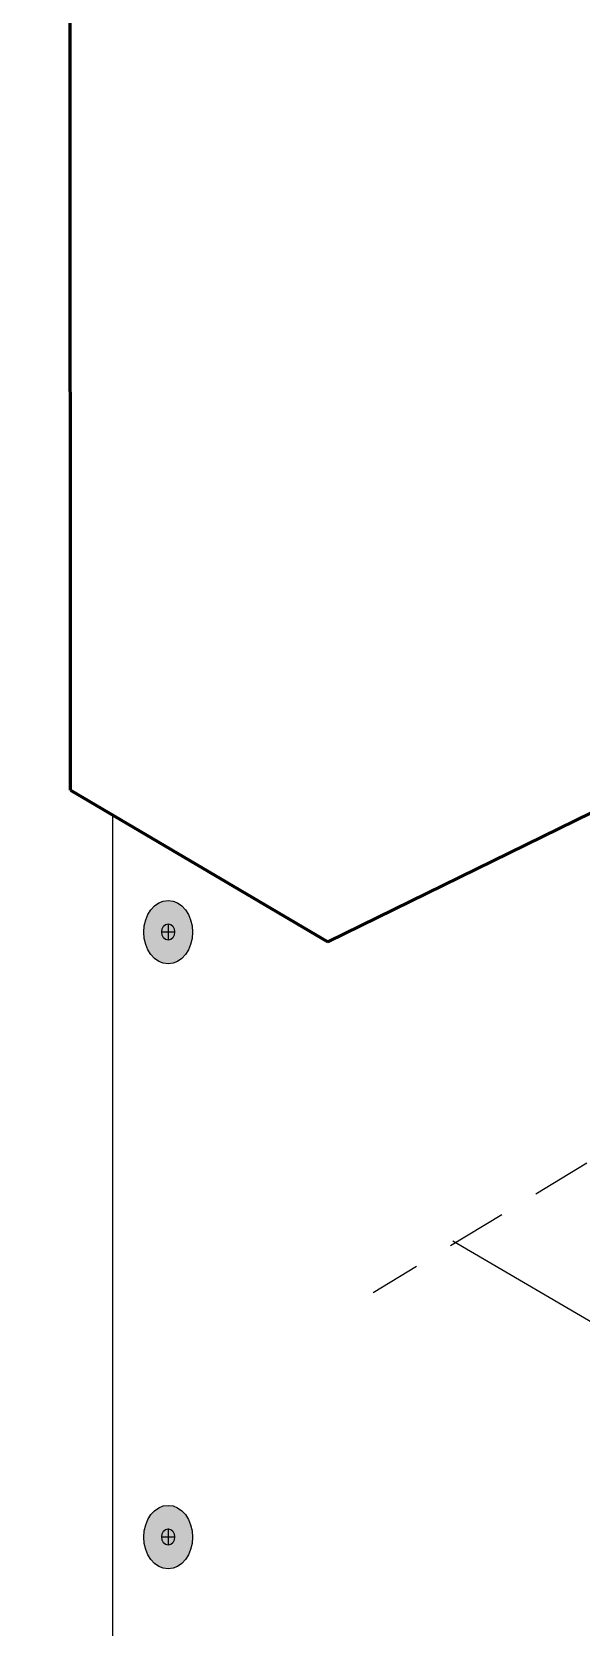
# Model space of a CAD drawing. Extents: x -1279 to 5791, y -3809 to 1769.
# Drawn here: x 1.4 to 84.2, y 1071.7 to 1311.9 of the extents above; entities that cross this region are included whole.
import ezdxf

# ---------------------------------------------------------------- set-up
doc = ezdxf.new("R2010")
doc.units = 0
doc.header["$MEASUREMENT"] = 0
doc.linetypes.add('AI-Linetype-67', pattern=[15, 9, -6])
doc.layers.add('G-ANNO-TTLB', color=7, linetype='Continuous', lineweight=0)
doc.layers.add('TYVEK', color=7, linetype='Continuous', lineweight=0)

# ---------------------------------------------------------------- blocks, each defined once
blk = doc.blocks.new('Block_164')
at = {"layer": 'TYVEK', "true_color": 0x003b71, "transparency": 33554687}
h = blk.add_hatch(color=156, dxfattribs=at)
h.dxf.hatch_style = 2
edge = h.paths.add_edge_path()
edge.add_ellipse((21.97, 1176.36), major_axis=(0, 4.78), ratio=0.766948, start_angle=0, end_angle=360)
h = blk.add_hatch(color=156, dxfattribs=at)
h.dxf.hatch_style = 2
edge = h.paths.add_edge_path()
edge.add_ellipse((21.97, 1085.25), major_axis=(0, 4.78), ratio=0.766948, start_angle=0, end_angle=360)
at = {"layer": 'TYVEK', "color": 18, "lineweight": 25, "true_color": 0x080808}
for p, q in [((21.97, 1177.62), (21.97, 1175.16)), ((20.99, 1176.39), (22.94, 1176.39)), ((21.97, 1086.52), (21.97, 1084.05)), ((20.99, 1085.28), (22.94, 1085.28))]:
    blk.add_line(p, q, dxfattribs=at)
at = {"layer": 'TYVEK', "color": 8, "lineweight": 25, "true_color": 0x808080}
for points in [[(17.79, 1267.05)], [(17.79, 1176.03)], [(21.46, 1171.25)]]:
    blk.add_lwpolyline(points, dxfattribs=at)
at = {"layer": 'TYVEK', "color": 18, "lineweight": 25, "true_color": 0x000000}
for centre in [(21.97, 1176.36), (21.97, 1085.25)]:
    blk.add_ellipse(centre, major_axis=(0, 4.78), ratio=0.766948, dxfattribs=at)
at = {"layer": 'TYVEK', "color": 18, "lineweight": 25, "true_color": 0x080808}
for centre in [(21.97, 1176.39), (21.97, 1085.28)]:
    blk.add_ellipse(centre, major_axis=(0, 1.23), ratio=0.788846, dxfattribs=at)

msp = doc.modelspace()

# ---------------------------------------------------------------- hatches: boundary and pattern name
at = {"layer": 'G-ANNO-TTLB', "true_color": 0xff00ff, "transparency": 33554687}
h = msp.add_hatch(color=6, dxfattribs=at)
edge = h.paths.add_edge_path()
edge.add_spline(control_points=[(1773.02, -796.5), (1773.02, -796.5), (-1156.5, -796.5), (-1156.5, -796.5), (-1156.5, -796.5), (-1156.5, 1660.5), (-1156.5, 1660.5), (-1156.5, 1660.5), (1773.02, 1660.5), (1773.02, 1660.5), (1773.02, 1660.5), (1773.02, -796.5), (1773.02, -796.5)], knot_values=[0, 0, 0, 0, 1, 1, 1, 2, 2, 2, 3, 3, 3, 4, 4, 4, 4], degree=3, periodic=0)
edge = h.paths.add_edge_path()
edge.add_spline(control_points=[(-1147.5, 1651.5), (-1147.5, 1651.5), (-1147.5, -787.5), (-1147.5, -787.5), (-1147.5, -787.5), (1764.02, -787.5), (1764.02, -787.5), (1764.02, -787.5), (1764.02, 1651.5), (1764.02, 1651.5), (1764.02, 1651.5), (-1147.5, 1651.5), (-1147.5, 1651.5)], knot_values=[0, 0, 0, 0, 1, 1, 1, 2, 2, 2, 3, 3, 3, 4, 4, 4, 4], degree=3, periodic=0)
edge.add_line((-1147.5, 1651.5), (-1147.5, 1651.5))

# ---------------------------------------------------------------- linework, layer by layer
at = {"layer": 'G-ANNO-TTLB'}
for points in [[(1773.02, -796.5), (1773.02, -796.5), (-1156.5, -796.5), (-1156.5, -796.5), (-1156.5, -796.5), (-1156.5, 1660.5), (-1156.5, 1660.5), (-1156.5, 1660.5), (1773.02, 1660.5), (1773.02, 1660.5), (1773.02, 1660.5), (1773.02, -796.5), (1773.02, -796.5)], [(-1147.5, 1651.5), (-1147.5, 1651.5), (-1147.5, -787.5), (-1147.5, -787.5), (-1147.5, -787.5), (1764.02, -787.5), (1764.02, -787.5), (1764.02, -787.5), (1764.02, 1651.5), (1764.02, 1651.5), (1764.02, 1651.5), (-1147.5, 1651.5), (-1147.5, 1651.5)]]:
    msp.add_open_spline(points, degree=3, knots=[0, 0, 0, 0, 1, 1, 1, 2, 2, 2, 3, 3, 3, 4, 4, 4, 4], dxfattribs=at)
at = {"layer": 'TYVEK', "color": 18, "lineweight": 60, "true_color": 0x000000}
for p, q in [((7.28, 1197.75), (7.19, 1374.39)), ((7.28, 1197.75), (46.04, 1174.9)), ((46.04, 1174.9), (85.78, 1194.4))]:
    msp.add_line(p, q, dxfattribs=at)
at = {"layer": 'TYVEK', "color": 18, "lineweight": 25, "true_color": 0x000000}
msp.add_line((13.56, 1194.05), (13.56, 1069.73), dxfattribs=at)
at = {"layer": 'TYVEK', "color": 18, "linetype": 'AI-Linetype-67', "lineweight": 25, "true_color": 0x000000}
msp.add_line((110.68, 1157.14), (52.83, 1122.04), dxfattribs=at)
at = {"layer": 'TYVEK', "color": 1, "lineweight": 25, "true_color": 0xff0000}
msp.add_line((64.84, 1129.88), (98.17, 1110.39), dxfattribs=at)

# ---------------------------------------------------------------- block references
at = {"layer": 'TYVEK'}
msp.add_blockref('Block_164', (0, 0), dxfattribs=at)

doc.saveas('drawing.dxf')
